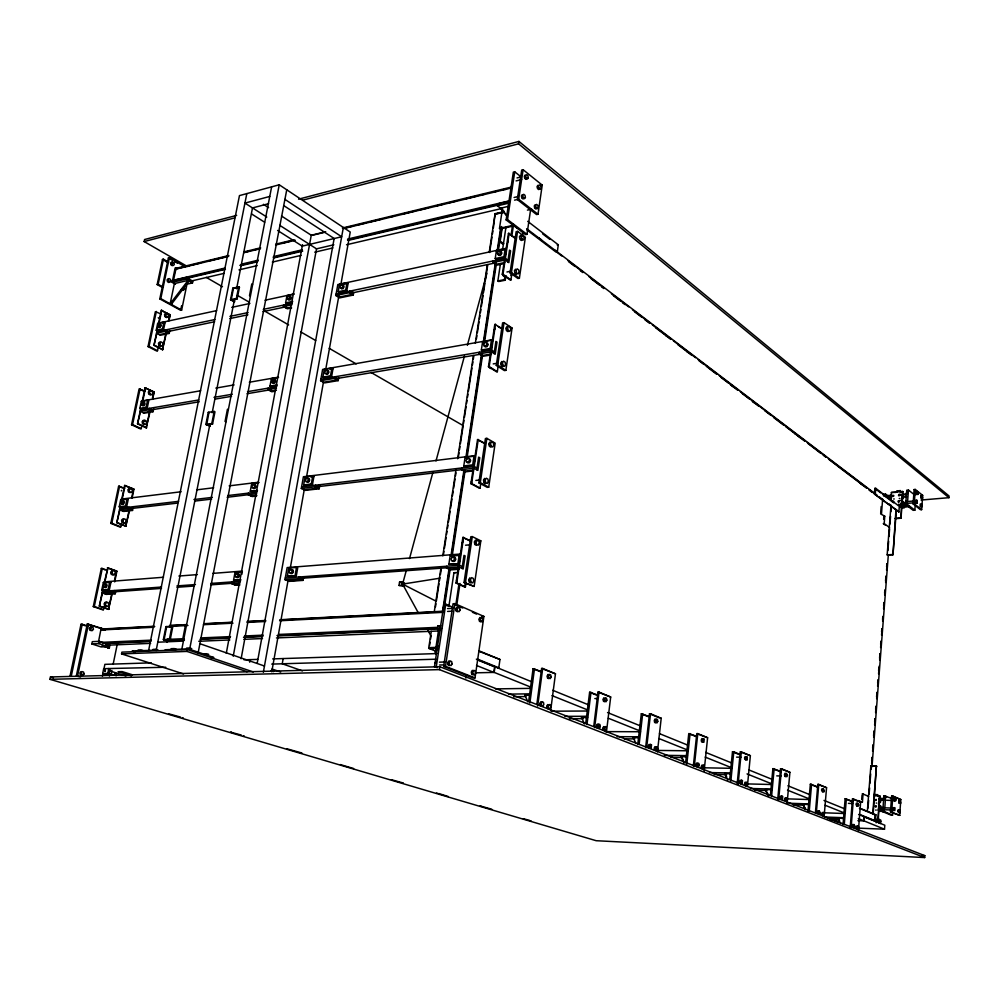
<?xml version="1.0" encoding="UTF-8"?>
<svg xmlns="http://www.w3.org/2000/svg" width="999" height="999" viewBox="0 0 999 999"><rect width="100%" height="100%" fill="white"/><g stroke="black" fill="none" stroke-linecap="round" stroke-linejoin="round"><path stroke-width="1.5" d="M511.513 186.313L511.038 186.426M821.852 790.159L822.676 791.033M502.959 212.25L502.46 211.313L502.31 212.312M924.674 857.567L924.812 855.656L439.86 666.745L50.462 676.96L49.95 679.32L596.153 840.708L924.674 857.567L439.423 669.63L49.95 679.32M921.041 500.049L948.938 497.677L949.05 495.979L518.931 141.433L298.551 199.176M891.033 798.164L883.915 795.766L882.729 811.65L890.783 815.034L892.557 815.097L892.769 812.237M914.822 495.104L908.453 490.059L906.755 490.209L905.681 504.545L913.148 510.327L914.847 510.189L915.159 505.919M899.662 815.359L900.798 799.55L892.819 796.028L891.632 795.991L890.459 811.925L899.662 815.359L890.459 811.925M921.652 509.64L922.676 495.367L915.284 489.448L914.147 489.547L913.086 503.921L920.516 509.727L921.652 509.64L914.235 503.833L913.086 503.921M892.557 815.097L884.515 811.712L885.688 795.816M914.847 510.189L907.392 504.408L908.453 490.059M858.091 828.121L884.502 829.207L884.802 825.211L864.085 816.807L863.773 820.878M891.657 811.962L892.819 796.028M914.235 503.833L915.284 489.448M873.875 795.704L873.963 794.442M897.065 492.02L897.152 490.884L900.249 490.609L900.786 492.232L900.249 490.609M872.726 814.285L876.41 766.083L870.853 765.983L867.369 810.976M896.415 509.527L892.969 554.795L895.903 510.726M873.163 814.46L876.41 766.083M874.637 819.317L874.974 814.784L859.402 808.353M877.184 794.53L877.771 796.091L877.871 794.829L875.037 794.467M860.339 808.391L875.911 814.822L875.449 820.866L859.864 814.522M898.888 511.838L899.3 506.381L875.748 488.324L874.837 488.399L874.4 493.981L898.888 511.838L874.4 493.981M900.486 494.692L899.125 494.255M876.21 822.814L876.473 819.317L879.132 819.417L880.693 820.054L880.431 823.551L878.87 822.926L879.132 819.417M900.124 506.818L900.361 503.658L902.909 503.446L904.345 504.557L904.107 507.717L901.573 507.917L900.124 506.818L902.671 506.605L904.107 507.717M877.921 818.993L879.669 795.841L878.333 819.155M901.897 506.468L901.011 518.231L901.41 507.654M890.808 500.224L891.408 492.47L902.634 491.471L901.56 506.006M902.122 503.533L902.634 491.471M902.671 506.605L902.909 503.446M861.488 802.035L862.424 802.06L863.049 794.018L862.125 793.98M889.61 527.559L884.19 523.576L884.764 516.233L880.594 513.873M864.385 816.82L864.073 820.891L857.904 820.654M891.183 500.511L891.657 494.318M892.969 554.795L887.162 554.87L890.883 506.693M868.044 808.054L868.643 800.299M869.118 794.105L869.605 787.899M869.967 783.241L870.678 773.938M871.041 769.292L870.853 765.983M871.677 760.526L871.927 757.429M872.639 748.126L872.876 745.029M873.601 735.739L873.95 731.093M874.674 721.79L874.912 718.693M875.624 709.402L875.873 706.305M876.585 697.002L876.947 692.357M877.659 683.066L877.896 679.969M878.62 670.679L878.858 667.569M879.57 658.279L879.932 653.633M880.656 644.343L880.893 641.246M881.605 631.942L881.842 628.846M882.567 619.555L882.804 616.458M883.64 605.606L883.878 602.509M884.602 593.219L884.839 590.122M885.551 580.831L885.913 576.173M886.625 566.883L886.875 563.786M887.924 550.486L888.648 541.171M889.01 536.513L889.61 528.746M889.959 524.088L890.559 516.321M890.921 511.663L891.408 505.444M871.652 763.711L872.127 757.517M872.602 751.323L873.076 745.129M873.675 737.387L874.15 731.193M874.637 724.999L875.112 718.793M875.586 712.599L876.073 706.405M876.66 698.663L877.147 692.469M877.621 686.276L878.096 680.082M878.583 673.888L879.17 666.133M879.657 659.939L880.131 653.746M880.606 647.552L881.093 641.358M881.568 635.164L882.042 628.97M882.641 621.228L883.004 616.583M883.591 608.828L884.078 602.634M884.677 594.892L885.027 590.247M885.626 582.504L886.101 576.311M886.588 570.117L887.062 563.923M871.99 766.82L888.348 554.595M850.174 827.796L852.472 798.938L853.396 798.975L860.651 802.022L858.403 830.669M851.098 827.834L853.396 798.975M880.706 512.412L881.168 506.543M881.493 513.798L882.641 499.138L881.742 499.213M885.364 495.754L885.501 494.055L882.542 494.318M861.7 799.35L862.012 795.329M883.64 519.243L883.865 516.308L884.764 516.233M843.056 824.462L845.142 798.725L852.434 801.298M844.28 824.512L846.365 798.763M875.299 493.906L875.748 488.324M824.175 816.046L826.56 787.699L818.768 784.427L817.831 784.402L815.384 812.949M816.333 812.974L818.768 784.427M807.991 811.176L810.339 784.215L818.106 786.975M809.24 811.225L811.588 784.252M787.112 803.184L789.909 772.302L781.505 768.768L780.544 768.755L777.672 800.062M770.429 794.979L772.889 768.618L781.181 771.565M771.565 796.565L774.163 768.631M778.633 800.099L781.505 768.768M747.389 786.375L750.374 755.694L741.308 751.885L740.321 751.872L737.112 784.34M730.856 781.081L733.79 751.797L732.492 751.772L729.707 779.507M738.099 784.365L741.308 751.885M704.095 771.365L707.617 737.724L697.789 733.603L696.778 733.591L693.343 765.958M694.342 765.971L697.789 733.603M685.626 762.736L688.773 733.553L697.152 736.5M686.8 764.297L690.097 733.566M657.429 751.847L661.213 718.231L650.536 713.748L649.5 713.748L645.616 747.639M646.653 747.652L650.536 713.748M637.749 744.492L641.321 713.786L649.375 716.57M639.123 744.505L642.682 713.773M606.418 732.242L610.689 697.015L599.038 692.107L597.989 692.12L593.781 726.111M594.642 727.659L599.038 692.107M585.764 723.026L589.622 692.232L597.502 694.929M586.975 724.562L591.008 692.22M550.624 710.776L555.469 673.813L542.694 668.443L541.62 668.468L536.825 704.482M537.699 705.981L542.694 668.443M528.646 701.56L533.079 668.681L541.62 671.615M529.87 703.046L534.502 668.643M916.208 502.035L915.683 502.497L915.996 500.974M497.677 667.807L498.801 667.782L499.962 659.477L478.696 650.699M526.785 229.845L556.206 252.21L557.28 251.985L558.291 244.792L527.722 221.341M530.307 686.912L494.193 672.402L494.98 666.857M537.999 214.261L542.232 185.102L523.101 169.705L521.703 170.055L517.295 199.55L536.6 214.573L537.999 214.261L518.706 199.226L514.547 200.137M475.024 677.896L483.903 616.433L454.895 603.633L453.059 603.746L443.668 666.383L473.201 677.934L475.024 677.896L445.517 666.333L443.668 666.383M522.465 236.676L523.126 232.18M474.15 586.413L480.831 540.846L472.29 536.6L470.841 536.725L464.036 582.529L474.15 586.413L464.036 582.529M488.711 487.2L495.167 443.144L486.875 438.336L485.427 438.524L478.846 482.804L487.262 487.35L488.711 487.2L480.294 482.642L478.846 482.804M505.856 370.367L512.062 328.059L504.033 322.64L502.609 322.889L496.291 365.409L504.42 370.592L505.856 370.367L497.727 365.172L496.291 365.409M519.38 278.221L525.387 237.263L517.569 231.368L516.158 231.681L510.052 272.827L517.969 278.496L519.38 278.221L511.463 272.54L510.052 272.827M520.716 176.573L514.722 171.791L513.336 172.14L506.131 219.917L525.599 234.628L526.985 234.315L530.556 209.952M465.896 678.084L466.346 675.024M518.706 199.226L523.101 169.705M466.096 582.417L465.422 586.962L464.697 587.012L465.372 582.467M510.914 275.512L511.363 272.49M465.497 582.429L472.29 536.6M480.294 482.642L486.875 438.336M497.727 365.172L504.033 322.64M511.463 272.54L517.569 231.368M485.389 443.556L477.547 439.56L470.929 483.678L479.358 488.199L480.069 488.124L480.744 483.591M502.422 328.796L494.817 324.313L488.461 366.683L496.615 371.84L497.327 371.728L498.214 365.709M515.871 238.262L508.441 233.391L502.297 274.4L510.239 280.045L510.939 279.907L511.838 273.863M439.423 669.63L439.86 666.745M448.876 606.381L453.946 572.714L458.004 572.439M505.931 275.599L505.244 280.207L498.701 281.518L497.864 280.931L500.399 264.073M502.709 248.751L505.944 227.297M948.938 497.677L518.568 143.831L518.931 141.433M526.985 234.315L507.529 219.605L514.722 171.791M459.028 564.223L457.867 563.686L459.215 554.757L450.199 555.456L448.863 564.348L459.028 564.223L460.364 555.319L459.215 554.757M473.826 465.484L472.702 464.86L474.001 456.231L465.084 457.33L463.786 465.921L464.91 466.533L473.826 465.484L475.124 456.868L474.001 456.231M491.258 349.2L490.172 348.489L491.408 340.209L482.604 341.745L481.356 350L482.442 350.699L491.258 349.2L492.495 340.921L491.408 340.209M505.007 257.48L503.946 256.706L505.144 248.689L496.428 250.562L495.217 258.554L496.278 259.315L505.007 257.48L506.206 249.463L505.144 248.689M464.697 587.012L456.031 583.054L462.874 537.412L470.929 540.958M465.422 586.962L456.755 583.004L463.598 537.35M480.069 488.124L471.64 483.603L478.259 439.46M497.327 371.728L489.173 366.571L495.529 324.188M510.939 279.907L502.997 274.263L509.14 233.242M445.517 666.333L454.895 603.633M455.881 604.482L458.866 584.527M505.244 280.207L504.42 279.62L504.882 276.548M511.076 235.052L512.45 225.836M462.025 568.443L463.986 555.369L465.134 555.919L463.174 568.993L459.14 567.095L446.541 568.006L446.803 566.221M476.76 469.767L478.646 457.117L479.757 457.742L477.872 470.379L473.951 468.219L316.908 486.788M494.105 353.559L495.916 341.408L497.002 342.12L495.192 354.258L491.383 351.798L479.058 353.883L479.308 352.235M507.792 261.888L509.54 250.125L510.589 250.899L508.841 262.65L505.144 259.977L492.932 262.537L493.181 260.939M456.793 604.882L460.002 583.404M511.888 235.664L513.498 224.912M439.935 629.77L437.425 628.721L437.837 625.998L440.684 625.861M461.725 467.969L461.476 469.68L465.409 471.828L472.34 471.029M438.536 630.269L435.052 653.271L435.926 653.621M513.973 225.874L500.262 228.958L499.488 228.371L502.422 209.016M442.382 612.574L449.163 567.882M451.024 555.544L463.861 470.779M465.971 456.905L481.605 353.646M483.241 342.857L495.379 262.7M497.015 251.91L500.511 228.796M437.3 667.719L434.478 666.633L443.918 604.245L445.741 604.145L452.672 607.18M442.919 612.549L449.45 569.38M451.56 555.506L464.385 470.716M466.496 456.843L482.13 353.559M483.753 342.757L495.891 262.6M497.527 251.81L501.348 226.536M444.792 604.795L450.162 569.33M452.26 555.456L465.084 470.641M467.195 456.755L482.579 354.982M484.453 342.645L496.341 263.998M498.439 250.125L501.948 226.985M503.758 243.731L500.199 241.109L502.21 227.772M445.741 604.145L436.313 666.583L434.478 666.633M435.926 651.211L428.683 648.314L431.281 631.356M434.34 611.326L440.934 568.169M442.819 555.844L456.019 469.53M457.667 458.741L473.451 355.482M475.337 343.156L487.35 264.548M489.235 252.223L495.117 213.686L503.596 211.726M429.595 645.404L430.07 642.332M430.544 639.248L431.006 636.163M435.477 606.893L435.951 603.808M436.426 600.724L439.011 583.778M439.485 580.694L439.96 577.609M440.422 574.537L441.133 569.905M443.481 554.495L443.956 551.423M444.43 548.339L446.078 537.549M446.541 534.465L447.015 531.393M447.49 528.309L447.952 525.224M448.426 522.14L450.074 511.363M450.549 508.279L451.96 499.038M452.435 495.954L453.134 491.333M453.608 488.249L455.02 478.996M455.494 475.924L455.956 472.839M458.316 457.43L459.016 452.809M459.49 449.725L459.965 446.64M460.439 443.568L463.024 426.61M463.499 423.539L463.961 420.454M464.435 417.37L466.083 406.581M466.558 403.496L467.02 400.424M467.495 397.34L467.969 394.255M468.431 391.171L471.965 368.069M472.44 364.985L472.914 361.9M473.376 358.816L473.851 355.731M476.436 338.786L476.91 335.701M477.385 332.63L479.033 321.84M479.495 318.756L479.97 315.672M480.444 312.6L480.919 309.515M481.381 306.431L483.029 295.642M483.504 292.57L484.915 283.316M485.389 280.232L487.737 264.835M489.622 252.497L491.983 237.1M492.445 234.016L492.919 230.931M493.394 227.847L495.117 213.686M502.584 209.778L497.402 205.831L497.702 203.883L509.353 201.136M403.933 586.263L401.673 585.264L402.197 581.893L399.55 582.08L399.026 585.439L403.933 586.263L404.47 582.892L402.197 581.893M784.814 774.762L785.751 774.375M744.917 783.716L745.704 782.904M318.519 485.289L317.994 488.224L304.233 489.822M352.622 291.633L352.135 294.38L338.611 297.215M460.377 554.033L287.15 567.582L284.99 579.657L289.186 581.368L303.047 580.382L303.584 577.347M475.124 455.631L303.409 476.735L301.311 488.449L305.407 490.384L319.168 488.786L319.68 485.839M492.507 339.747L322.615 369.443L320.592 380.719L324.563 382.904L338.186 380.619L338.686 377.784M506.206 248.339L337.812 284.565L335.851 295.517L339.71 297.889L353.234 295.067L353.721 292.32M287.325 576.261L295.042 575.699L296.503 567.432L297.702 567.932L296.241 576.198L287.325 576.261L288.798 568.031L296.503 567.432M303.646 484.94L311.301 484.028L312.724 476.011L313.886 476.585L312.475 484.59L303.646 484.94L305.082 476.948L312.724 476.011M322.927 377.085L330.507 375.786L331.868 368.069L333.004 368.706L331.631 376.423L324.063 377.709L322.927 377.085L324.3 369.393L331.868 368.069M338.162 291.77L345.691 290.185L347.015 282.692L348.114 283.391L346.79 290.871L339.273 292.457L338.162 291.77L339.498 284.315L347.015 282.692M283.167 658.566L282.242 663.786L302.46 670.878M284.99 579.657L298.863 578.658L299.151 576.997L302.148 578.234L301.86 579.895L287.987 580.881M301.311 488.449L315.085 486.838L315.372 485.227L318.281 486.625M320.592 380.719L334.24 378.409L334.515 376.86L337.337 378.446L337.063 379.995L323.426 382.28L306.481 477.235M353.234 295.067L349.388 292.67L349.65 291.171L352.397 292.882M263.349 672.24L343.344 227.46M271.765 671.84L288.162 579.895M290.359 567.644L304.295 489.485M325.899 368.431L338.873 295.716M340.934 284.153L350.237 232.055L279.233 184.79L239.46 195.604L148.614 650.524M257.218 663.224L334.153 238.486L283.766 205.607M249.725 662.2L250.2 659.64M241.121 658.753L316.508 248.926M226.286 653.309L302.547 244.655M241.845 574.325L242.345 571.653L235.065 572.215L233.554 580.232L240.597 580.282M233.242 656.193L311.263 235.24L325.699 231.731M239.985 584.865L235.602 585.177L231.381 583.528L231.681 581.93M248.364 493.131L248.077 494.68L252.198 496.553L256.543 496.041M274.688 391.283L271.815 391.77L267.807 389.66L268.094 388.161M291.621 307.917L287.337 308.803L283.441 306.518L283.716 305.057M257.23 491.133L250.25 491.283L251.711 483.504L258.953 482.617M276.873 385.751L271.129 386.738L269.98 386.126L271.391 378.633L278.571 377.372M292.432 302.347L286.725 303.546L285.602 302.884L286.975 295.604L294.106 294.068M270.954 389.672L270.667 391.171L276.411 390.197M286.501 306.693L286.226 308.154L290.509 307.255M198.014 653.546L286.75 189.785M187.362 649.6L121.903 652.147L121.553 653.895L187.013 651.41L187.362 649.6L253.309 671.965M189.71 648.963L279.233 184.79M181.781 649.512L271.628 186.85M166.97 642.369L167.57 639.31M169.98 627.072L209.765 425.012M212.175 412.774L234.478 299.5M236.588 288.786L252.56 207.667M231.281 300.187L237.163 298.901L239.435 287.312L238.674 286.863L232.792 288.187L230.519 299.75L234.028 301.76L235.339 298.713M187.937 625.499L165.921 626.623L163.361 639.622L169.38 639.348L171.94 626.311L172.79 626.61L170.23 639.647L164.211 639.909M214.186 411.438L208.254 412.4L205.869 424.475L211.8 423.551L214.186 411.438L214.972 411.825L212.6 423.938L206.668 424.862L208.991 412.275M230.519 299.75L236.388 298.464L238.674 286.863M156.144 650.511L246.815 193.594M166.683 626.585L164.111 639.585L168.007 640.908L163.361 639.622M233.529 288.024L231.244 299.588L234.765 301.598M184.827 266.621L169.38 257.73L168.394 257.967L159.79 298.888L180.644 310.302L181.643 310.09L187.2 283.092M108.766 668.543L103.684 668.693L102.685 673.538L107.767 673.401L108.766 668.543L165.747 667.257M110.002 668.918L109.003 673.776L107.767 673.401M109.428 676.048L109.89 673.751L116.371 675.761M110.964 674.912L111.888 670.391M113.124 664.36L117.457 643.244M185.652 284.49L192.507 282.904L192.857 281.219L186.226 277.447L172.502 280.682M114.623 590.546L114.048 593.306L105.17 593.943M115.26 593.743L110.989 592.22L102.123 592.857L106.394 594.38L115.26 593.743L115.834 590.983M132.53 510.427L128.359 508.703L119.53 509.74L123.701 511.451L132.53 510.427L133.092 507.742M152.984 411.725L148.938 409.79L140.16 411.276L144.206 413.199L152.984 411.725L153.609 408.766M169.218 333.416L165.26 331.318L156.531 333.154L160.477 335.239L169.218 333.416L169.818 330.532M108.104 646.653L108.579 644.367L99.313 641.333L92.32 641.658L91.833 643.943L101.124 646.94L108.104 646.653L98.839 643.631L91.833 643.943M102.422 676.236L102.897 673.95L109.89 673.751M103.896 669.105L104.883 664.347L151.261 662.849M107.78 648.151L109.303 648.089L109.915 645.142M173.489 280.444L176.149 267.72L175.15 267.969L172.153 282.367L185.889 279.133L186.226 277.447M180.644 310.302L181.581 305.806M107.505 570.242L101.324 568.419L93.282 606.58L102.46 609.752L103.459 609.69L104.096 606.643M124.675 488.274L118.619 486.263L110.802 523.364L119.755 526.935L120.754 526.823L121.366 523.863M145.017 391.121L139.111 388.911L131.556 424.775L140.247 428.796L141.246 428.633L141.858 425.661M161.151 314.023L155.369 311.651L148.027 346.553L156.518 350.924L157.505 350.724L158.454 346.191M101.786 589.959L108.117 589.485L109.678 581.98L110.901 582.417L109.341 589.922L101.786 589.959L103.347 582.467L109.678 581.98M119.206 506.843L125.512 506.093L127.035 498.788L128.222 499.288L126.711 506.58L119.206 506.843L120.729 499.562L127.035 498.788M139.848 408.379L146.116 407.305L147.59 400.249L148.751 400.811L147.278 407.854L141.009 408.928L139.848 408.379L141.321 401.348L147.59 400.249M156.231 330.257L162.462 328.933L163.898 322.078L165.035 322.677L163.599 329.533L157.367 330.856L156.231 330.257L157.667 323.414L163.898 322.078M174.962 272.602L175.549 269.767M98.451 642.02L101.199 628.046L99.675 628.121M98.839 643.631L99.313 641.333M110.989 592.22L111.301 590.709L114.361 591.808M128.359 508.703L128.671 507.242L131.643 508.466L131.344 509.927L122.515 510.964M148.938 409.79L149.238 408.379L152.123 409.752L151.836 411.163L143.057 412.649M165.26 331.318L165.547 329.945L168.381 331.443L168.094 332.817L159.353 334.64M171.878 301.523L171.279 304.408L189.198 281.019M103.334 587.037L99.326 606.181L108.491 609.365L111.663 594.13M114.51 580.407L116.096 572.789M120.242 506.318L116.821 522.702L125.762 526.286L128.846 511.463M131.618 498.126L132.842 492.195M140.672 408.816L137.537 423.801L146.229 427.847L149.638 411.426M152.422 398.002L154.171 391.933L152.622 399.4M157.48 328.596L153.971 345.342L162.462 349.725L165.921 333.067M168.444 320.941L170.205 314.772L168.943 320.829M108.491 609.365L112.163 594.093M114.698 581.893L116.92 571.216L107.855 567.857L104.258 582.617M125.762 526.286L129.658 509.927M132.118 498.064L133.966 489.173L124.613 485.477L121.179 501.86M146.229 427.847L150.137 411.338M162.462 349.725L166.421 332.954M163.449 259.203L162.475 259.44L157.168 284.553L158.154 284.328L163.449 259.203L168.606 262.15M105.494 629.482L87.288 623.988L76.299 676.073L80.544 676.935M77.572 676.036L88.549 623.913M93.282 606.58L94.293 606.505L102.323 568.331M110.802 523.364L111.801 523.251L119.605 486.126M131.556 424.775L132.555 424.612L140.097 388.723M148.027 346.553L149.013 346.353L156.356 311.438M159.79 298.888L160.777 298.651L169.38 257.73M141.933 402.809L145.067 387.824L154.171 391.933M158.117 325.549L161.301 310.339L170.205 314.772M99.326 606.181L103.222 589.947M104.77 582.579L107.855 567.857M116.821 522.702L120.754 506.256M121.99 500.299L125.112 485.414M137.537 423.801L141.171 408.728M142.432 402.722L145.567 387.737M153.971 345.342L157.655 330.02M158.928 323.926L161.801 310.227M82.243 624.263L80.994 624.325L69.992 676.236L71.254 676.198L82.243 624.263L88.112 626.211M187.362 266.483L144.156 241.558L144.593 239.523L236.663 215.397M436.388 647.477L436.688 648.988M406.256 570.591L402.585 584.115L418.206 612.662M409.515 558.578L432.729 473.002M435.989 460.989L464.498 355.869M467.345 345.367L486.9 273.289M920.866 505.931L920.591 504.57M818.681 812.861L818.169 813.448L817.769 812.499M144.405 404.395L144.306 403.271M169.306 281.131L167.869 281.306L168.232 279.558M701.748 766.221L701.798 767.881L702.647 767.769M899.787 802.035L899.362 803.246L898.713 802.959L898.913 800.249L899.562 800.536M894.742 799.824L894.317 801.036L893.655 800.748L893.855 798.026L894.517 798.313M893.93 808.84L894.367 807.617L895.029 807.891L894.829 810.626L893.156 807.567L892.956 810.301L893.618 810.589L894.055 809.365M853.708 826.285L853.233 827.572L852.509 827.297L852.259 825.711L852.734 824.425L853.458 824.712M654.845 720.129L654.894 721.852L655.819 721.79M823.263 814.372L822.751 815.696L821.977 815.396L821.715 813.76L822.227 812.437L823.001 812.736M921.14 505.906L920.741 506.893L920.141 506.418L920.316 503.958M921.752 497.34L921.365 498.314L920.753 497.839L920.928 495.392L921.54 495.866M916.445 502.222L916.058 503.209L915.434 502.734L915.621 500.262L916.233 500.749M917.082 493.606L916.682 494.592L916.071 494.105L916.245 491.645L916.857 492.132M906.767 503.034L906.368 504.02L905.743 503.546L905.931 501.086L906.555 501.573M781.717 798.114L781.156 799.487L780.306 799.15L780.032 797.452L780.594 796.078L781.43 796.415M907.317 493.381L907.716 492.395M786.151 775.324L785.601 776.673L784.764 776.323L784.49 774.637L785.039 773.276L785.876 773.626M746.365 784.277L745.754 785.689L744.854 785.339L744.555 783.578L745.167 782.167L746.066 782.517M893.705 809.702L893.243 808.166L893.768 808.753M902.609 498.002L902.572 497.315M255.257 487.362L255.232 485.801M853.321 826.648L852.609 826.585L852.721 825.174M822.851 814.747L822.015 814.16L822.689 813.111M817.881 811.725L818.568 811.6M821.952 789.672L822.714 789.759M603.683 726.573L602.884 728.134L603.246 730.144L604.407 730.594M603.896 697.727L603.109 699.25L603.471 701.273L604.62 701.748M785.714 775.686L784.989 775.798M547.677 704.57L546.803 706.181L547.19 708.291L548.463 708.791M745.878 784.665L745.092 784.777M744.992 757.642L745.866 757.766M697.302 765.684L696.266 765.284L696.977 763.748M187.75 266.396L189.535 265.971M80.607 672.939L81.456 672.315M435.152 663.086L436.188 661.388M469.93 577.759L468.768 579.62L469.268 582.255L470.929 583.016M443.256 609.527L444.28 607.892M462.137 542.919L463.299 541.121M484.602 478.409L483.479 480.144L483.966 482.754L485.576 483.628M489.985 441.995L488.861 443.681L489.348 446.291L490.946 447.202M183.029 289.136L181.868 289.273M501.885 361.438L500.786 363.024L501.261 365.609L502.822 366.608M343.094 287.824L343.219 286.101M507.042 326.473L505.969 328.022L506.431 330.594L507.979 331.631M494.03 330.157L495.117 328.621M515.509 269.193L514.448 270.654L514.91 273.227L516.433 274.325M522.465 239.036L521.416 240.472L519.917 239.335L519.455 236.775L520.504 235.352M522.165 234.99L521.116 236.413L521.578 238.973L523.089 240.11L524.125 238.674L523.676 236.114M536.8 207.879L535.926 209.066L534.665 208.079L534.278 205.906L535.152 204.72M539.622 188.424L538.761 189.585L537.512 188.586L537.125 186.413L537.986 185.252M523.976 197.839L523.076 199.026L521.803 198.014L521.403 195.816L522.302 194.63M526.885 178.209L525.998 179.383L524.712 178.359L524.325 176.174L525.212 175M83.017 673.988L81.893 675.399L80.332 674.937L79.908 673.039L81.031 671.615M879.62 801.847L879.57 800.848M111.975 570.641L110.714 572.165L111.201 574.35L112.949 574.999M122.765 518.906L121.516 520.379L122.003 522.552L123.726 523.239M149.513 390.696L148.314 392.033L148.776 394.193L150.437 394.992M150.687 390.484L149.5 391.82L149.962 393.981L151.623 394.78L152.81 393.444L152.347 391.296M159.653 342.058L158.479 343.356L158.941 345.492L160.577 346.341M167.732 316.271L166.571 317.532L164.96 316.658L164.498 314.523L165.659 313.261L167.283 314.136M166.845 312.999L165.672 314.26L166.134 316.396L167.745 317.27L168.906 316.009L168.456 313.873M183.641 289.186L182.667 290.247L181.306 289.485M785.726 800.461L784.927 799.65L785.776 798.738M781.168 798.688L780.381 798.151L780.706 796.752M169.842 281.443L168.856 282.492L167.47 281.718L167.083 279.895L168.082 278.833M160.265 326.91L160.29 325.075M505.706 189.51L506.393 188.799M123.314 503.646L123.364 501.66M745.591 759.465L744.879 758.74M138.049 649.999L141.009 649.874L143.007 650.536L142.507 650.923M152.984 649.4L156.006 649.288L157.992 649.949L157.467 650.337M171.104 648.688L174.188 648.563L176.174 649.238L175.624 649.625M186.588 648.076L189.723 647.951L191.696 648.626L191.121 649.025M143.918 405.094L143.044 405.082M203.596 653.858L206.718 653.746L208.666 654.395L208.067 654.782M105.569 584.952L106.331 584.89M898.588 812.15L898.051 811.076L898.788 810.689M740.709 783.066L739.972 782.08L740.771 780.968M342.645 288.199L341.97 288.224M172.415 264.947L171.116 263.699L172.59 261.825L173.963 262.612L174.35 264.435L173.364 265.484L171.99 264.698L171.603 262.862L172.577 263.274M269.755 196.453L244.93 203.084L266.77 217.045M252.51 207.929L268.556 203.696M144.156 241.558L234.74 217.907M302.672 200.175L518.568 143.831M517.007 177.922L521.178 176.898M516.083 180.906L521.653 179.545M175.849 268.356L228.833 255.519M243.968 251.848L260.627 247.814M275.761 244.156L293.931 239.748M312.1 235.352L324.2 232.405M342.37 228.009L511.925 186.925M176.536 268.756L188.649 265.821M191.671 265.097L200.749 262.899M208.316 261.064L226.486 256.668M244.655 252.272L250.699 250.799M253.734 250.075L259.79 248.601M282.492 243.107L291.571 240.909M344.555 228.097L353.634 225.899M356.668 225.162L365.746 222.964M368.768 222.228L382.392 218.931M389.96 217.108L394.505 216.009M402.073 214.173L415.696 210.876M418.718 210.14L427.809 207.942M435.377 206.119L444.455 203.921M447.477 203.184L456.568 200.986M464.135 199.151L477.759 195.854M480.781 195.117L485.327 194.018M492.894 192.195L497.44 191.096M500.462 190.359L506.518 188.898M175.674 269.193L228.659 256.381M243.806 252.71L260.452 248.689M275.599 245.03L295.279 240.26M343.731 228.546L511.775 187.899M540.834 185.439L542.232 185.102M514.073 197.49L518.256 196.491M224.9 268.057L173.364 280.232L173.189 281.069L224.738 268.918M241.571 264.123L258.242 260.177M273.401 256.593L302.197 249.8M347.677 239.048L509.852 200.724M239.885 265.347L258.079 261.051M273.239 257.48L302.035 250.687M347.515 239.96L500.611 203.846M503.646 203.134L509.702 201.698M187.525 278.246L225.412 269.33M240.572 265.759L257.243 261.825M273.913 257.904L302.709 251.111M348.176 240.409L498.226 205.057M497.402 205.831L509.053 203.084M333.841 244.767L316.521 248.851L279.745 225.337M509.253 206.156L500.524 208.204L507.267 216.571M190.559 281.194L223.876 273.414M239.011 269.88L257.18 265.634M272.327 262.1L301.099 255.369M314.722 252.185L332.892 247.939M346.528 244.755L502.497 208.316M495.504 213.986L502.572 212.35M495.029 214.273L502.097 212.637M527.422 210.127L531.593 209.166M506.131 219.917L507.529 219.605M499.488 228.371L513.199 225.299M235.027 288.299L239.435 287.312M500.199 241.109L499.113 241.346L502.672 243.968M159.128 323.002L216.608 310.639M231.731 307.38L249.887 303.471M265.01 300.224L293.743 294.043M162.537 323.214L165.035 322.677M343.606 284.353L348.114 283.391M501.848 250.399L506.206 249.463M159.765 324.762L161.001 324.5L161.314 325.836L159.153 327.697M289.448 297.003L290.859 296.703L291.283 298.114L290.284 299.825L288.873 300.125L288.449 298.713M499.587 252.01L501.311 251.648L501.923 253.172L500.799 255.082L499.063 255.444L498.464 253.908M341.571 288.923L343.057 288.611L344.093 286.85L343.631 285.402M437 646.915L436.176 648.538M557.217 245.017L558.291 244.792M285.602 302.884L292.744 301.373M495.217 258.554L503.946 256.706M156.818 331.78L214.822 319.568M229.957 316.383L248.127 312.55M263.261 309.365L292.282 303.259M336.114 294.018L505.382 258.366L508.029 260.277M283.441 306.518L292.008 304.72M335.851 295.517L349.388 292.67M167.707 331.581L214.61 321.753M229.733 318.594L247.889 314.785M263.024 311.613L285.726 306.855M351.011 293.182L493.668 263.286M495.591 264.435L504.732 262.525M504.27 263.599L496.653 265.185L492.932 262.537M506.943 271.99L511.313 271.091M502.297 274.4L502.997 274.263M497.864 280.931L504.42 279.62M510.639 328.309L512.062 328.059M142.82 400.861L200.637 390.759M215.859 388.099L234.116 384.902M249.325 382.242L278.234 377.197M275.412 378.746L271.391 378.633M329.97 369.23L333.004 368.706M143.431 402.847L144.668 402.634L144.967 404.033L144.031 405.644L142.795 405.869L142.495 404.458M273.876 380.194L275.299 379.945L275.712 381.443L274.7 383.166L273.276 383.416L272.864 381.93M326.948 370.979L328.446 370.716L328.908 372.24L327.859 374.026L326.361 374.288M269.98 386.126L277.173 384.902M481.356 350L490.172 348.489M140.459 409.865L198.813 399.95M214.036 397.352L232.305 394.243M247.527 391.658L276.711 386.688M320.866 379.183L491.633 350.137L494.355 351.898M267.807 389.66L276.436 388.199M150 410.114L199.251 401.798M214.635 399.188L231.556 396.328M246.953 393.731L268.494 390.085M335.951 378.683L481.393 354.083M481.793 355.632L491.371 354.021M490.571 355.032L482.879 356.318L479.058 353.883M493.231 363.898L497.652 363.174M488.461 366.683L489.173 366.571M439.485 578.259L402.585 584.115L435.876 601.086M916.595 494.018L916.62 492.37M133.966 489.173L124.613 485.477M122.278 498.988L181.144 491.758M196.628 489.86L213.674 487.762M229.171 485.864L258.604 482.242M128.222 499.288L120.729 499.562M255.781 483.691L251.711 483.504M310.826 476.96L313.886 476.585M122.84 501.261L124.088 501.111L124.376 502.597L123.426 504.233L122.178 504.383M307.742 478.783L309.253 478.596L309.715 480.219L308.641 482.03L307.13 482.205M253.584 488.623L255.02 488.461L256.044 486.7L255.644 485.114M467.732 462.949L469.505 462.737L470.666 460.789L470.054 459.041M250.25 491.283L257.492 490.422M463.786 465.921L472.702 464.86M119.83 508.279L178.609 501.348M193.943 499.55L212.337 497.377M227.672 495.566L257.055 492.107M301.598 486.85L474.2 466.496L477.01 468.044M131.069 508.541L177.56 503.096M194.605 501.098L211.651 499.1M227.148 497.29L256.768 493.668M251.024 496.016L256.818 495.342M464.285 471.216L472.602 470.254M475.861 480.432L480.332 479.932M470.929 483.678L471.64 483.603M895.991 492.395L891.408 492.47M900.199 492.02L903.009 491.77M883.503 495.916L891.058 495.254M903.158 494.193L906.18 493.931M899.649 494.53L900.773 494.43M899.874 494.842L901.285 494.717M884.964 496.491L891.008 495.966M903.108 494.905L906.13 494.642M887.1 497.377L891.62 496.99M902.447 497.015L906.98 496.628M921.54 495.467L922.676 495.367M908.69 501.436L912.949 501.073M900.973 503.159L907.03 502.647M901.285 503.409L904.32 503.146M908.753 503.246L913.024 502.884M903.908 504.195L906.942 503.933M905.681 504.545L907.392 504.408M903.858 504.907L906.88 504.657M116.92 571.216L107.343 567.894M479.383 540.958L480.831 540.846M903.258 506.281L906.28 506.031M902.884 506.755L908.94 506.243M901.685 507.117L909.252 506.493M465.534 545.204L470.029 544.83M895.004 518.394L900.636 517.944M895.379 518.681L901.011 518.231M104.92 581.818L163.486 577.247M178.896 576.036L197.39 574.6M212.799 573.389L242.083 571.103M110.901 582.417L103.347 582.467M239.186 572.477L235.065 572.215M452.859 555.894L460.364 555.319M884.19 523.576L883.291 523.651L885.464 525.237M105.457 584.34L106.706 584.24L106.993 585.801L106.031 587.462L104.783 587.549M237.562 574.2L239.011 574.088L239.41 575.761L238.361 577.534L236.913 577.647M291.483 570.067L293.007 569.942L293.456 571.653L292.37 573.488L290.846 573.601M453.434 557.629L455.219 557.492L455.831 559.34L454.645 561.313L452.859 561.45M233.554 580.232L240.846 579.695M448.863 564.348L457.867 563.686M102.435 591.358L161.538 587.037M176.96 585.913L195.454 584.565M210.876 583.441L240.434 581.281M285.289 578.009L459.403 565.309L462.3 566.67M113.699 591.858L161.488 588.399M176.91 587.287L193.868 586.063M210.826 584.84L233.953 583.166M300.662 578.346L447.639 567.719M231.381 583.528L240.135 582.892M234.403 584.715L238.773 584.403M449.438 569.343L459.228 568.643M458.978 569.293L450.586 569.892L446.541 568.006M399.026 585.439L401.673 585.264M887.162 554.87L892.557 554.507M456.031 583.054L456.755 583.004M876.21 803.021L876.785 803.134M447.54 608.591L453.022 608.304M153.958 626.286L101.149 629.045L104.058 630.019M169.493 625.474L186.576 624.587M203.659 623.701L231.618 622.24M247.153 621.428L265.796 620.466M279.77 619.73L442.857 611.238M101.923 629.295L105.02 629.133M109.69 628.895L123.664 628.171M129.87 627.847L143.856 627.122M148.514 626.873L154.72 626.56M170.255 625.749L181.119 625.187M205.969 623.888L219.955 623.164M226.161 622.839L232.38 622.527M247.902 621.715L258.778 621.153M283.629 619.855L296.054 619.218M302.26 618.893L316.233 618.169M322.452 617.844L334.877 617.195M341.084 616.87L353.509 616.233M359.727 615.908L373.701 615.184M379.907 614.86L392.332 614.21M398.551 613.886L412.525 613.161M417.182 612.924L431.168 612.2M437.375 611.875L443.593 611.55M447.589 611.425L451.71 611.213M100.949 629.982L153.771 627.26M203.471 624.7L232.992 623.176M246.965 622.452L265.609 621.49M279.583 620.766L442.694 612.362M168.282 626.835L172.79 626.61M482.08 616.52L483.903 616.433M99.9 642.432L151.211 640.147M166.771 639.447L183.866 638.686M200.974 637.911L230.519 636.6M244.518 635.976L263.174 635.139M278.721 634.44L437.337 627.347M102.81 643.244L151.024 641.121M166.571 640.434L183.679 639.672M200.787 638.923L230.332 637.612M244.33 637L262.987 636.176M276.985 635.551L438.723 628.408M437.425 628.721L441.695 628.533M105.145 643.431L150.237 641.445M167.333 640.696L184.44 639.947M199.987 639.26L229.533 637.961M243.531 637.337L262.188 636.525M277.734 635.839L437.899 628.783M105.782 644.48L108.579 644.367M157.805 642.195L183.429 641.083M107.105 645.217L150.612 643.356M198.776 641.283L229.845 639.947M243.831 639.348L262.475 638.548M276.461 637.936L439.61 630.931M154.533 650.174L132.08 651.048L134.927 651.985M165.085 649.762L188.349 648.851L213.836 657.504L210.739 657.617M436.176 647.377L428.783 647.639L433.129 649.375M428.683 648.314L436.076 648.051M429.12 648.488L436.513 648.226M244.018 659.839L257.692 659.39M272.677 658.903L436.75 653.583M271.753 664.098L435.901 659.203M499.962 659.477L478.983 651.311M439.46 662.15L444.967 662M439.523 665.022L443.656 664.909M475.324 672.839L494.193 672.402M555.469 673.813L541.62 668.468M495.429 688.898L530.731 688.361M508.491 694.118L529.994 693.843M527.872 701.922L524.887 695.029L530.357 694.967M530.032 695.391L524.887 695.029M513.573 696.703L525.824 696.565M610.689 697.015L597.989 692.12M594.83 698.563L597.514 698.538M551.535 711.201L587.225 711.013M564.835 716.345L586.575 716.283M182.542 717.919L183.292 717.906M584.49 723.938L581.48 717.294L587.612 717.282M587.025 717.657L581.48 717.294M660.189 718.231L661.213 718.231M569.318 718.693L583.266 718.668M605.544 731.618L640.509 731.743M231.281 732.117L230.532 732.117L241.346 735.089M617.107 736.663L638.398 736.787M707.617 737.724L698.189 734.178M635.851 743.181L633.254 737.662L639.26 737.699M243.469 735.938L244.218 735.938M624.163 738.835L634.777 738.898M657.205 750.424L687.936 750.786M750.374 755.694L740.321 751.872M664.347 755.331L687.412 755.644M684.053 763.036L680.806 756.368L686.675 756.455M736.575 757.142L740.971 757.205M686.013 756.743L680.806 756.368M670.978 757.329L681.718 757.492M301.161 753.009L301.91 753.021L286.75 748.738M871.278 766.183L876.835 766.283M703.646 767.794L731.63 768.318M789.909 772.302L780.544 768.755M709.39 772.552L731.156 773.001M727.859 780.057L724.625 773.601L730.369 773.726M714.098 774.387L726.51 774.65M776.747 775.873L781.056 775.973M746.191 783.878L772.052 784.527M826.56 787.699L817.831 784.402M750.324 788.473L771.628 789.048M768.618 796.303L765.147 789.535L772.165 789.734M754.682 790.172L766.832 790.496M873.813 795.666L880.082 796.016M402.522 782.991L403.246 783.016L391.396 779.695M878.995 798.338L885.039 798.513M900.798 799.55L891.632 795.991M878.933 799.125L883.466 799.262M879.982 800.187L883.004 800.274M886.7 800.274L891.158 800.411M857.966 800.549L862.424 802.06M786.363 798.838L809.477 799.55M859.727 801.985L860.651 802.022M848.438 803.371L852.559 803.508M789.06 803.258L809.09 803.908M805.469 809.565L802.709 804.32L808.203 804.495M436.513 793.044L437.237 793.069M793.106 804.844L803.87 805.194M885.926 807.866L891.87 808.066M878.246 808.129L884.315 808.328M878.596 808.266L883.128 808.416M878.146 809.552L884.202 809.752M886.001 809.802L891.945 810.002M878.084 810.339L884.152 810.539M878.795 811.225L883.678 811.513M882.729 811.65L884.515 811.712M823.201 812.761L844.305 813.511M874.974 814.784L875.911 814.822M824.35 816.995L843.968 817.731M840.371 823.151L837.637 818.056L843.019 818.256M837.637 818.056L843.606 818.493M827.372 818.443L838.286 818.855M480.769 805.956L480.057 805.931L491.733 809.202M830.069 819.592L839.385 819.954M530.344 820.803L531.043 820.841M921.69 855.506L924.812 855.656M503.059 210.839L502.797 212.612M875.624 810.077L876.26 810.089M50.462 676.96L53.447 677.859M168.569 713.773L180.494 717.082M340.209 764.56L353.621 768.518M438.698 793.506L448.226 796.515M523.189 818.693L529.62 820.416M102.685 673.538L103.908 673.913M103.684 668.693L104.907 669.08M109.778 670.928L125.961 675.961M132.517 674.824L122.178 671.59L118.082 671.703L131.381 675.861M102.11 645.754L109.303 648.089M121.553 653.895L183.554 673.938M91.296 630.644L89.76 630.132L89.323 628.246L90.434 626.873L91.983 627.384M80.994 624.325L85.39 625.799M87.288 623.988L105.407 630.032M187.013 651.41L247.128 671.728M169.38 639.348L170.23 639.647M183.666 639.048L182.817 638.748L185.377 625.624L186.214 625.923M270.679 670.666L273.601 671.665M94.293 606.505L103.459 609.69M199.9 643.718L264.473 666.021M271.965 669.005L280.694 672.015M165.921 626.623L166.771 626.922M106.381 606.505L104.62 605.894L104.121 603.708L105.395 602.135L107.168 602.759M99.825 606.156L109.003 609.34M290.284 297.302L290.509 298.801L289.023 299.113M898.725 504.77L899.412 504.745M894.267 498.938L893.668 498.988M108.117 589.485L109.341 589.922M899.887 498.451L899.275 498.513M101.324 568.419L105.207 569.855M541.508 706.081L540.222 705.581L539.822 703.458L540.721 701.835L541.995 702.334M598.064 728.121L596.89 727.659L596.528 725.636L597.327 724.075L598.501 724.537M655.569 750.536L654.507 750.124L654.17 748.201L654.894 746.69L655.956 747.115M697.165 766.745L696.178 766.37L695.866 764.522L696.528 763.049L697.514 763.436M702.509 768.83L701.535 768.456L701.223 766.608L701.885 765.159L702.859 765.534M740.821 783.765L739.622 781.643L740.234 780.219L741.133 780.581M785.714 801.26L784.602 799.237L785.164 797.876L785.988 798.201M818.518 814.048L817.469 812.1L817.994 810.776L818.768 811.076M808.266 810.439L809.053 810.738M831.593 819.655L838.76 822.439M633.254 737.662L634.128 737.999M724.625 773.601L726.66 776.473M765.147 789.535L767.906 793.868M802.709 804.32L805.419 808.503M449.575 665.609L448.101 665.022L447.652 662.737L448.701 661.038L450.174 661.613M473.176 674.887L471.74 674.325L471.316 672.077L472.315 670.391L473.738 670.966M650.137 744.829L649.075 744.405L648.339 745.916L648.676 747.851M857.392 826.26L856.68 825.973L856.205 827.259L856.455 828.833M111.801 523.251L120.754 526.823M476.511 665.459L493.831 672.414L494.617 666.87L477.322 659.852M551.985 695.604L588.111 710.114M608.329 718.231L640.122 730.993M658.903 738.523L687.799 750.124M705.144 757.092L731.143 767.532M747.04 773.913L771.603 783.778M787.499 790.147L809.165 798.85M825.062 805.231L845.291 813.348M858.291 818.568L884.502 829.207M117.32 522.639L126.261 526.223M477.485 659.115L498.801 667.782M476.348 659.153L532.492 682.092M552.697 690.284L588.773 704.932M607.529 712.549L640.721 726.023M659.477 733.641L688.336 745.354M705.656 752.384L731.63 762.924M748.95 769.954L772.04 779.332M787.911 785.776L809.552 794.555M823.988 800.411L844.192 808.616M858.616 814.472L874.512 820.828M298.863 578.658L303.047 580.382M295.042 575.699L296.241 576.198M125.512 506.093L126.711 506.58M548.801 678.633L547.527 678.109L547.14 675.998L548.014 674.412L549.288 674.937M655.669 722.876L654.607 722.439L654.27 720.516L654.994 719.043L656.056 719.48M702.534 742.282L701.56 741.882L701.248 740.034L701.91 738.598L702.884 739.01M745.704 760.152L744.505 758.016L745.117 756.63L746.016 757.005M822.577 791.982L821.54 790.034L822.052 788.723L822.826 789.048M856.955 806.218L855.993 804.345L856.455 803.071L857.179 803.371M733.79 751.797L740.296 754.507M533.079 668.681L540.209 671.64M589.622 692.232L596.116 694.942M641.321 713.786L648.014 716.57M690.184 734.14L695.816 736.5M732.492 751.772L738.998 754.482M772.889 768.618L779.919 771.54M810.339 784.215L816.87 786.937M845.142 798.725L852.434 801.76M288.798 568.031L289.997 568.531M437.837 625.998L440.347 627.047M649.5 713.748L658.853 717.682M852.472 798.938L858.528 801.485M118.619 486.263L122.402 487.862M130.107 492.607L128.396 491.895L127.922 489.722L129.158 488.286L130.857 488.998M883.516 810.251L882.604 808.466L883.041 807.242L883.715 807.529M898.688 812.749L897.801 810.963L898.226 809.739L898.875 810.027M863.049 794.018L868.618 796.403M443.918 604.245L448.076 606.056M457.592 611.788L456.131 611.151L455.694 608.866L456.718 607.23L458.179 607.867M480.844 621.915L479.433 621.303L479.008 619.055L479.995 617.444L481.406 618.056M884.427 798.026L883.753 797.726L883.553 800.449M399.55 582.08L401.823 583.066M883.915 795.766L886.588 796.94M454.433 604.345L462.737 608.004M472.402 612.262L476.548 614.085M132.555 424.612L141.246 428.633M138.037 423.713L146.728 427.759M453.946 572.714L454.845 573.139M144.268 424.6L142.595 423.826L142.133 421.665L143.332 420.292L145.005 421.079M450.199 555.456L451.361 556.018M146.116 407.305L147.278 407.854M141.321 401.348L142.482 401.898M311.301 484.028L312.475 484.59M315.085 486.838L319.168 488.786M206.606 424.363L210.265 426.136L205.869 424.475M211.8 423.551L212.6 423.938M140.335 389.51L144.018 391.296M145.067 387.824L153.671 392.033M462.874 537.412L470.204 541.021M208.254 412.4L209.053 412.787M225.849 421.865L225.05 421.478L227.422 409.278L228.209 409.677M476.486 545.342L474.837 544.53L474.338 541.908L475.499 540.097L477.135 540.909M149.013 346.353L157.505 350.724M154.47 345.242L162.962 349.625M157.667 323.414L158.791 324.013M162.462 328.933L163.599 329.533M161.301 310.339L169.705 314.885M160.777 298.651L181.643 310.09M157.168 284.553L162.362 287.437M465.084 457.33L466.208 457.954M158.154 284.328L163.349 287.213M330.507 375.786L331.631 376.423M334.24 378.409L338.186 380.619M172.153 282.367L175.474 284.228M182.317 289.248L183.666 290.01L184.64 288.961L184.266 287.15M324.3 369.393L325.424 370.03M185.889 279.133L192.507 282.904M477.547 439.56L483.491 442.957M162.475 259.44L167.62 262.4M172.365 265.722L170.991 264.947L170.604 263.112L171.591 262.075L172.964 262.862M168.394 257.967L172.253 260.19M174.825 261.676L177.397 263.162M236.388 298.464L237.163 298.901M491.046 446.078L492.644 446.99L493.768 445.304L493.281 442.707L491.683 441.783L490.571 443.469L491.046 446.078A1.611 0.987 82.6 0 1 490.247 446.103M206.281 277.397L222.477 286.75M237.337 295.317L249.488 302.335M264.348 310.901L288.661 324.925M300.811 331.943L315.672 340.522M329.171 348.314L356.181 363.898M371.041 372.465L462.874 425.449M232.792 288.187L233.566 288.636M250.287 296.029L249.513 295.579L251.785 283.916L252.547 284.365M286.975 295.604L288.087 296.266M105.157 586.9L106.281 586.413L106.443 585.064M339.498 284.315L340.609 285.002M345.691 290.185L346.79 290.871M490.859 368.544L489.285 367.557L488.811 364.972M251.636 213.986L264.623 222.228M277.61 230.469L302.272 246.129L341.67 236.751L284.915 199.375M263.424 204.32L268.594 207.667M281.518 216.021L311.263 235.24M482.604 341.745L483.691 342.457M498.264 326.623L500.574 328.159M504.582 276.723L503.046 275.637L502.584 273.077M857.117 826.623L856.643 828.321M496.428 250.562L497.49 251.336M856.63 805.644L856.892 803.733M508.441 233.391L515.172 238.411M888.723 503.758L891.158 505.606M538.961 237.962L541.446 239.847M555.069 250.212L877.172 495.254M879.657 497.14L882.129 499.025M526.648 228.684L557.28 251.985M556.88 252.235L561.838 256.006M568.031 260.714L582.904 272.028M589.098 276.735L603.97 288.037M611.413 293.694L628.758 306.88M632.479 309.702L649.825 322.902M652.31 324.775L670.891 338.911M673.376 340.796L695.679 357.754M698.164 359.64L716.745 373.776M719.23 375.661L737.811 389.785M740.296 391.67L804.732 440.659M807.217 442.545L825.798 456.68M828.283 458.566L866.695 487.774M869.18 489.66L874.137 493.419M568.781 261.763L574.974 266.471M591.096 278.721L599.775 285.314M613.398 295.667L620.841 301.323M634.477 311.676L641.92 317.332M655.544 327.697L666.708 336.163M677.859 344.643L687.774 352.185M698.938 360.664L703.895 364.423M706.368 366.308L708.853 368.194M721.241 377.61L728.683 383.266M731.156 385.152L733.641 387.025M742.319 393.618L749.75 399.275M752.235 401.161L754.707 403.047M764.635 410.577L770.828 415.284M785.701 426.585L795.616 434.128M798.101 436.014L800.574 437.887M808.016 443.544L816.695 450.137M829.083 459.552L837.761 466.146M851.398 476.511L862.549 484.99M580.357 270.692L582.829 272.565M601.423 286.701L603.896 288.574M622.489 302.697L624.974 304.583M644.805 319.655L649.762 323.414M665.871 335.664L670.829 339.423M686.937 351.673L691.907 355.432M709.253 368.619L716.695 374.263M730.319 384.627L737.761 390.272M752.634 401.573L758.828 406.281M773.701 417.582L783.616 425.112M794.779 433.591L804.694 441.121M817.082 450.537L820.803 453.371M823.276 455.244L825.761 457.13M838.149 466.545L850.549 475.961M860.464 483.504L866.657 488.211M869.142 490.084L871.615 491.97M542.544 233.778L549.875 239.398M874.837 488.399L880.731 492.919M883.091 494.717L893.693 502.847M885.501 494.055L887.899 495.904M897.152 490.884L897.776 491.371M907.192 492.994L906.568 492.507L906.393 494.955M538.923 188.249L540.172 189.248L541.033 188.087L540.659 185.914L539.41 184.915L538.536 186.076L538.923 188.249A1.336 0.737 77.4 0 1 537.849 188.124A1.336 0.737 77.4 0 1 537.962 186.164M914.147 489.547L918.368 492.932M90.397 629.782L90.022 628.159L91.546 627.921M501.56 208.991L507.342 216.159M515.047 225.724L516.982 228.109M513.049 223.739L515.946 227.322M649.85 745.416L648.913 745.516L648.851 747.015M655.669 747.702L654.732 747.801L654.782 749.525M892.631 502.16C894.879 503.359 893.306 499.313 892.582 501.998M427.884 630.332L430.856 635.764M838.223 818.293L839.597 820.828M682.255 758.016L683.553 760.676M702.722 739.809L701.773 739.66L701.822 741.308M487.524 343.107L488.136 344.73L487 346.653L485.252 346.953L484.652 345.329M456.518 580.419L457.018 583.041M471.353 481.481L471.84 484.09M507.642 239.36L508.104 241.908M501.061 252.535A1.336 0.912 -55.9 0 1 500.012 254.745M521.653 239.198A1.573 0.899 78.1 0 1 520.754 239.31M516.471 273.227A1.586 0.912 78.8 0 1 515.759 273.164M515.684 270.205A1.586 0.912 78.8 0 1 515.934 270.217M487.075 343.856A1.349 0.937 -58.1 0 1 487 345.779M486.488 346.178A1.349 0.937 -58.1 0 1 485.701 346.191M508.029 330.519A1.586 0.937 79.9 0 1 506.693 329.633A1.586 0.937 79.9 0 1 507.005 327.597M503.071 365.284A1.598 0.949 80.7 0 1 502.135 365.484A1.598 0.949 80.7 0 1 501.423 364.223M501.498 363.062A1.598 0.949 80.7 0 1 502.06 362.462M469.88 461.201A1.374 0.987 -61.3 0 1 468.007 462M489.997 445.904A1.611 0.987 82.6 0 1 489.473 444.455A1.611 0.987 82.6 0 1 489.935 443.144M485.127 482.629A1.611 0.999 83.5 0 1 484.403 482.067M484.203 480.107A1.611 0.999 83.5 0 1 485.052 479.408M455.082 558.728A1.399 1.024 -64.5 0 1 454.12 560.739M476.024 544.343A1.636 1.011 85.2 0 1 475.512 544.093M475.012 543.069A1.636 1.011 85.2 0 1 474.987 542.22M470.729 581.98A1.648 1.036 86.3 0 1 470.204 581.955M469.942 581.78A1.648 1.036 86.3 0 1 469.443 580.769M469.418 579.919A1.648 1.036 86.3 0 1 470.129 578.796M158.691 318.144A1.324 0.974 72.9 0 1 158.242 317.719M166.396 316.683A1.324 0.974 73.1 0 1 165.11 315.197A1.324 0.974 73.1 0 1 166.371 314.21M160.389 345.492A1.324 0.987 74 0 1 159.091 344.018A1.324 0.987 74 0 1 160.364 342.994M150.262 394.143A1.336 1.011 75.7 0 1 149.725 394.068M149.251 393.656A1.336 1.011 75.7 0 1 149.45 391.633M143.294 423.514A1.336 1.024 76.8 0 1 143.269 421.241M121.341 490.934A1.336 1.061 79.9 0 1 121.616 490.359M129.37 491.708A1.349 1.061 80 0 1 128.709 491.033M128.596 490.01A1.349 1.061 80 0 1 129.346 489.135M123.252 522.415A1.349 1.074 81.6 0 1 122.178 520.829A1.349 1.074 81.6 0 1 123.514 519.792M113.012 574.013A1.361 1.086 84.5 0 1 111.925 573.975M111.401 573.126A1.361 1.086 84.5 0 1 111.401 572.427M111.676 571.828A1.361 1.086 84.5 0 1 112.45 571.465M105.345 605.494A1.361 1.099 86.5 0 1 104.945 604.982M104.82 603.945A1.361 1.099 86.5 0 1 105.332 603.134M328.196 371.578A1.249 0.812 -61.4 0 1 328.234 372.652M327.897 373.214A1.249 0.812 -61.4 0 1 327.197 373.663M308.878 480.906A1.274 0.849 -64.1 0 1 308.229 481.53M292.145 570.529A1.299 0.874 -66.6 0 1 292.732 570.841M292.757 572.027A1.299 0.874 -66.6 0 1 291.271 572.877M238.187 574.662A1.261 0.824 -67.1 0 1 238.749 576.111A1.261 0.824 -67.1 0 1 237.325 576.947M457.417 610.889A1.424 0.899 87.1 0 1 456.293 609.852M456.356 608.778A1.424 0.899 87.1 0 1 457.13 608.079M449.163 664.76A1.436 0.924 88.7 0 1 448.251 663.711M448.239 662.961A1.436 0.924 88.7 0 1 449.1 661.875M480.881 620.891A1.399 0.874 87.4 0 1 479.682 620.367A1.399 0.874 87.4 0 1 479.957 618.456M473.002 674A1.411 0.887 88.9 0 1 472.327 673.875M471.99 673.363A1.411 0.887 88.9 0 1 472.939 671.266M540.934 705.269A1.349 0.799 89.5 0 1 540.359 703.483A1.349 0.799 89.5 0 1 541.483 702.772M548.501 707.816A1.336 0.787 89.6 0 1 547.315 707.067A1.336 0.787 89.6 0 1 548.039 705.344M547.877 677.484A1.336 0.787 88.8 0 1 547.989 675.386M548.638 677.797A1.336 0.787 88.8 0 1 548.239 677.821M597.914 727.322A1.286 0.724 89.8 0 1 597.09 726.797M596.99 725.823A1.286 0.724 89.8 0 1 597.852 724.849M604.27 729.807A1.274 0.724 89.8 0 1 603.359 728.97A1.274 0.724 89.8 0 1 603.833 727.372M604.645 700.811A1.274 0.712 89.2 0 1 603.658 700.411A1.274 0.712 89.2 0 1 603.871 698.651M504.258 212.974A2.098 1.199 77.4 0 1 503.621 210.502M526.186 178.322A1.349 0.749 77 0 1 525.424 178.371M524.937 177.585A1.349 0.749 77 0 1 525.024 176.074M522.927 198.164A1.349 0.762 77.4 0 1 521.99 195.929M535.002 207.605A1.336 0.749 77.7 0 1 534.964 205.794M902.609 496.353A1.523 1.299 -47.2 0 1 903.471 498.002A1.523 1.299 -47.2 0 1 901.672 499.163M902.659 496.353A1.523 1.299 -47.2 0 1 901.647 498.513M901.548 501.486A2.448 2.085 -47.4 0 1 904.182 502.872M901.46 500.424A2.448 2.085 -47.5 0 1 902.184 504.158M898.463 502.859A2.448 2.085 -47.5 0 1 898.588 502.272M900.299 500.524A2.448 2.085 -47.5 0 1 900.886 500.399M438.186 649.887A2.223 1.424 88.3 0 1 437.437 647.976A2.223 1.424 88.3 0 1 438.111 646.041M877.721 821.977A1.536 0.662 -89.9 0 1 877.834 820.454M879.732 799.874A1.586 1.461 -71.3 0 1 880.619 801.835A1.586 1.461 -71.3 0 1 878.745 802.896M879.545 799.962A1.586 1.461 -71.3 0 1 878.695 802.572M878.608 805.344A2.547 2.335 -72.1 0 1 881.243 808.528M878.471 804.819A2.547 2.335 -72.1 0 1 879.62 808.566M920.778 496.565C921.215 499.825 921.927 494.667 920.778 496.565M893.68 799.35C894.205 802.684 894.892 796.852 893.68 799.35M898.738 801.573C899.287 804.907 899.874 799.025 898.738 801.573M903.945 505.319L904.357 506.256L903.945 505.319M880.231 821.403C880.681 824.05 881.155 819.342 880.231 821.403M114.947 674.025C115.447 675.811 116.084 672.215 114.947 674.025M104.72 670.866C105.232 672.677 105.869 668.98 104.72 670.866M876.448 806.43C874.687 809.028 875.037 803.733 876.448 806.43M875.374 799.787C875.911 802.197 877.234 798.151 875.374 799.787M898.538 495.267C899.137 497.365 900.236 493.606 898.538 495.267M898.226 501.148C898.963 503.783 900.386 499.038 898.226 501.148M892.919 495.754C893.518 497.852 894.605 494.093 892.919 495.754M174.363 283.604L170.167 303.796L188.099 280.394L174.363 283.604M899.425 809.789L899.887 812.786L899.425 809.789M900.111 800.286L900.574 803.283L900.111 800.286M895.953 799.862L895.529 801.073L894.867 800.786L895.054 798.064L895.953 799.862M857.916 826.023L857.442 827.309L858.416 829.17L858.641 826.31L857.916 826.023M854.957 826.335L854.47 827.634L853.745 827.347L853.983 824.475L854.957 826.335M858.665 804.982L858.191 806.255L857.479 805.956L857.704 803.109L858.665 804.982M823.501 812.487L822.989 813.81L824.025 815.746L824.262 812.786L823.501 812.487M820.304 812.761L819.792 814.098L819.005 813.785L819.267 810.813L820.304 812.761M824.362 790.709L823.85 792.02L823.076 791.695L823.326 788.748L824.362 790.709M922.289 505.806L921.902 506.805L921.29 506.318L921.465 503.871L922.289 505.806M922.089 495.292L922.514 498.214L922.089 495.292M916.77 500.162L917.207 503.109L916.77 500.162M917.407 491.545L917.831 494.493L917.407 491.545M786.463 797.914L785.901 799.287L787.012 801.298L787.287 798.238L786.463 797.914M781.892 796.116L781.33 797.489L782.454 799.525L782.729 796.453L781.892 796.116M787.449 775.349L786.9 776.698L786.063 776.36L786.338 773.313L787.449 775.349M747.689 784.315L747.09 785.726L746.178 785.376L746.49 782.192L747.689 784.315M741.558 780.256L740.946 781.668L742.157 783.803L742.469 780.606L741.558 780.256M746.44 756.643L745.828 758.041L747.027 760.177L747.339 757.017L746.44 756.643M703.246 765.184L702.584 766.633L702.896 768.481L703.87 768.855L704.22 765.559L703.246 765.184M699.2 765.309L698.526 766.77L697.539 766.395L697.889 763.074L698.875 763.461L699.2 765.309M703.259 738.611L702.597 740.047L702.921 741.895L703.883 742.294L704.233 739.023L703.259 738.611M657.679 749.038L656.955 750.549L655.893 750.137L656.281 746.703L657.342 747.127L657.679 749.038M650.461 744.417L649.725 745.928L650.074 747.864L651.136 748.288L651.535 744.842L650.461 744.417M657.779 721.403L657.055 722.876L655.993 722.439L656.38 719.03L657.442 719.48L657.779 721.403M605.107 726.573L604.308 728.134L604.67 730.144L605.831 730.606L606.268 727.035L605.107 726.573M600.287 726.56L599.487 728.121L598.314 727.672L598.751 724.075L599.924 724.537L600.287 726.56M606.83 700.199L606.043 701.735L604.882 701.248L605.319 697.702L606.468 698.189L606.83 700.199M549.138 704.557L548.251 706.168L548.638 708.291L549.912 708.778L550.786 707.167L550.399 705.057L549.138 704.557M542.17 701.822L541.283 703.446L541.67 705.569L542.957 706.068L543.843 704.445L543.456 702.322L542.17 701.822M551.123 677.022L550.249 678.608L548.975 678.084L548.588 675.961L549.462 674.387L550.736 674.912L551.123 677.022M158.616 324.151L158.004 327.098L160.165 325.224L159.852 323.888L158.616 324.151M142.258 402.285L141.621 405.307L142.857 405.082L143.794 403.471L143.494 402.073L142.258 402.285M121.628 500.761L120.966 503.883L122.215 503.733L123.164 502.097L122.877 500.611L121.628 500.761M104.208 583.891L103.534 587.1L104.795 587.012L105.757 585.352L105.469 583.791L104.208 583.891M288.324 296.328L287.325 298.039L287.737 299.45L289.148 299.151L290.147 297.44L289.735 296.029L288.324 296.328M272.715 379.583L271.703 381.306L272.115 382.792L273.539 382.555L274.55 380.819L274.138 379.333L272.715 379.583M341.021 285.027L339.997 286.788L340.447 288.224L341.933 287.912L342.969 286.151L342.507 284.703L341.021 285.027M115.172 673.214L114.848 674.837L115.959 674L115.172 673.214M115.797 673.401L115.459 675.037L116.571 674.188L115.797 673.401M253.009 484.74L251.985 486.501L252.385 488.074L253.821 487.912L254.845 486.151L254.445 484.565L253.009 484.74M325.799 370.342L324.762 372.115L325.212 373.638L326.71 373.389L327.759 371.603L327.297 370.08L325.799 370.342M236.338 573.713L235.289 575.486L235.689 577.16L237.138 577.047L238.174 575.262L237.774 573.601L236.338 573.713M306.556 478.209L305.494 480.019L305.944 481.643L307.455 481.456L308.529 479.645L308.067 478.022L306.556 478.209M290.259 569.555L289.186 571.378L289.635 573.089L291.159 572.976L292.232 571.153L291.783 569.442L290.259 569.555M498.513 251.236L497.39 253.134L497.989 254.67L499.725 254.295L500.849 252.397L500.237 250.861L498.513 251.236M475.661 673.164L474.662 674.849L473.239 674.288L472.802 672.04L473.801 670.354L475.224 670.928L475.661 673.164M484.677 342.694L483.541 344.618L484.14 346.228L485.889 345.929L487.037 344.006L486.426 342.382L484.677 342.694M467.145 458.628L465.984 460.576L466.595 462.312L468.356 462.1L469.518 460.152L468.918 458.416L467.145 458.628M452.26 557.08L451.086 559.053L451.685 560.889L453.471 560.764L454.657 558.778L454.046 556.942L452.26 557.08M483.304 620.217L482.317 621.84L480.919 621.228L480.494 618.993L481.468 617.37L482.879 617.981L483.304 620.217M452.11 663.86L451.073 665.571L449.6 664.984L449.15 662.699L450.187 660.988L451.673 661.575L452.11 663.86M460.102 610.064L459.078 611.7L457.629 611.063L457.192 608.791L458.216 607.142L459.665 607.792L460.102 610.064M473.813 581.043L472.652 582.904L470.991 582.142L470.492 579.495L471.653 577.634L473.314 578.409L473.813 581.043M479.358 543.381L478.209 545.204L476.56 544.393L476.061 541.758L477.21 539.947L478.858 540.759L479.358 543.381M488.411 481.705L487.287 483.441L485.676 482.567L485.177 479.945L486.313 478.221L487.924 479.095L488.411 481.705M505.606 364.747L504.52 366.333L502.947 365.334L502.472 362.749L503.571 361.163L505.132 362.162L505.606 364.747M510.739 329.795L509.665 331.343L508.116 330.294L507.642 327.722L508.728 326.173L510.264 327.222L510.739 329.795M519.155 272.515L518.094 273.976L516.583 272.889L516.108 270.317L517.17 268.843L518.693 269.942L519.155 272.515M538.211 207.555L537.337 208.741L536.076 207.755L535.689 205.582L536.563 204.395L537.824 205.382L538.211 207.555M525.399 197.502L524.5 198.689L523.214 197.677L522.827 195.479L523.726 194.293L524.999 195.305L525.399 197.502M528.296 177.872L527.41 179.033L526.136 178.009L525.749 175.824L526.635 174.65L527.909 175.674L528.296 177.872M84.053 673.963L82.929 675.374L81.369 674.899L80.931 673.001L82.055 671.59L83.616 672.065L84.053 673.963M93.431 629.22L92.32 630.594L90.784 630.082L90.347 628.196L91.471 626.81L93.007 627.335L93.431 629.22M108.841 604.857L107.58 606.43L105.807 605.819L105.32 603.621L106.593 602.06L108.354 602.672L108.841 604.857M115.397 573.364L114.136 574.9L112.388 574.25L111.9 572.077L113.162 570.541L114.91 571.191L115.397 573.364M126.149 521.64L124.912 523.114L123.189 522.427L122.715 520.242L123.951 518.768L125.674 519.468L126.149 521.64M132.517 491.021L131.294 492.457L129.583 491.745L129.108 489.572L130.345 488.124L132.043 488.848L132.517 491.021M146.653 423.039L145.454 424.413L143.781 423.626L143.319 421.478L144.518 420.104L146.191 420.879L146.653 423.039M162.924 344.805L161.751 346.104L160.115 345.254L159.653 343.107L160.839 341.82L162.462 342.669L162.924 344.805M170.854 281.206L169.855 282.255L168.481 281.481L168.094 279.658L169.081 278.596L170.454 279.37L170.854 281.206"/></g></svg>
